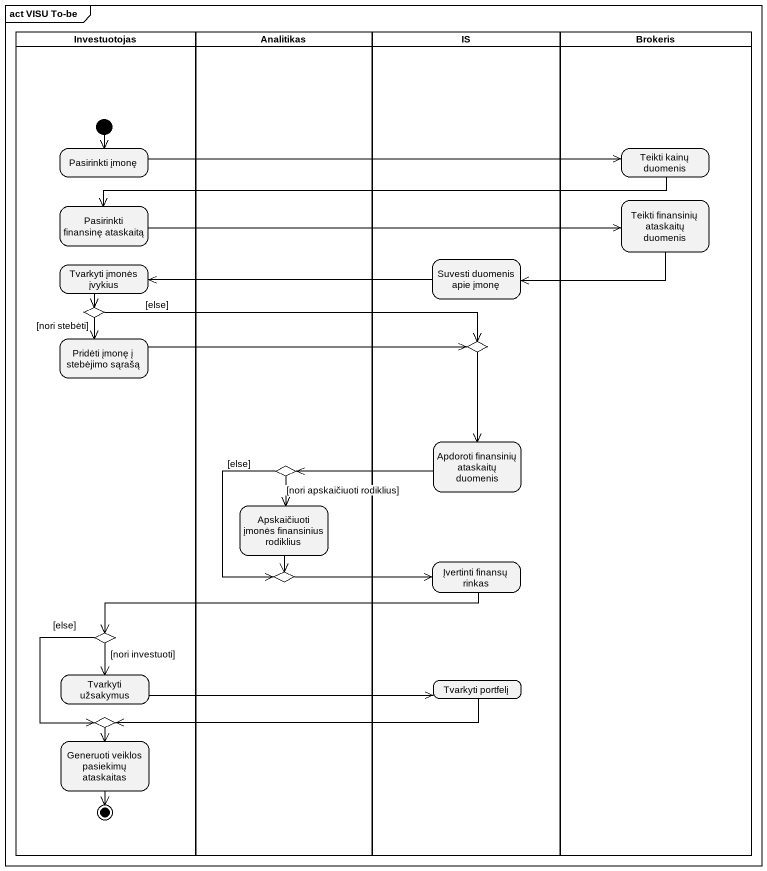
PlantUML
@startuml
mainframe act VISU To-be
hide empty description
state Investuotojas <<partition>> {
  state "Pasirinkti įmonę" as Pasirinkti_įmonę
  state "Pasirinkti finansinę ataskaitą" as Pasirinkti_finansinę
  state "Tvarkyti įmonės įvykius" as Tvarkyti_įmonės_įvykius
  state choice1 <<choice>>
  state "Pridėti įmonę į stebėjimo sąrašą" as Pridėti_įmonę_į_stebėjimo
  state choice5 <<choice>>
  state "Tvarkyti užsakymus" as Tvarkyti_užsakymus
  state "Generuoti veiklos pasiekimų ataskaitas" as Generuoti_veiklos_pasiekimų
  state choice6 <<choice>>
  [*] --> Pasirinkti_įmonę
  Generuoti_veiklos_pasiekimų --> [*]
}
state Analitikas <<partition>> {
  state choice3 <<choice>>
  state "Apskaičiuoti įmonės finansinius rodiklius" as Apskaičiuoti_įmonės
  state choice4 <<choice>>
}
state IS <<partition>> {
  state "Suvesti duomenis apie įmonę" as Suvesti_duomenis_apie_įmonę
  state choice2 <<choice>>
  state "Apdoroti finansinių ataskaitų duomenis" as Apdoroti_finansinių
  state "Įvertinti finansų rinkas" as Įvertinti_finansų_rinkas
  state "Tvarkyti portfelį" as Tvarkyti_portfelį
}
state Brokeris <<partition>> {
  state "Teikti kainų duomenis" as Teikti_kainų_duomenis
  state "Teikti finansinių ataskaitų duomenis" as Teikti_finansinių_ataskaitų
}
Pasirinkti_įmonę -right-> Teikti_kainų_duomenis
Teikti_kainų_duomenis -left-> Pasirinkti_finansinę
Pasirinkti_finansinę -right-> Teikti_finansinių_ataskaitų
Teikti_finansinių_ataskaitų -left-> Suvesti_duomenis_apie_įmonę
Tvarkyti_įmonės_įvykius --> choice1
Suvesti_duomenis_apie_įmonę -left-> Tvarkyti_įmonės_įvykius
choice1 --> Pridėti_įmonę_į_stebėjimo : [nori stebėti]
choice1 -right-> choice2 : [else]
Pridėti_įmonę_į_stebėjimo -right-> choice2
choice2 --> Apdoroti_finansinių
choice3 --> Apskaičiuoti_įmonės : [nori apskaičiuoti rodiklius]
choice3 --> choice4 : [else]
Apdoroti_finansinių -left-> choice3
Apskaičiuoti_įmonės --> choice4
choice4 -right-> Įvertinti_finansų_rinkas
Įvertinti_finansų_rinkas -left-> choice5
choice5 --> Tvarkyti_užsakymus : [nori investuoti]
choice5 --> choice6 : [else]
Tvarkyti_užsakymus -right-> Tvarkyti_portfelį
Tvarkyti_portfelį -left-> choice6
choice6 --> Generuoti_veiklos_pasiekimų
@enduml
